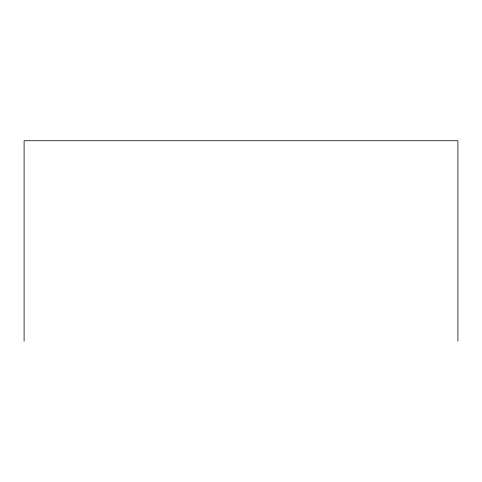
<?xml version="1.0" encoding="UTF-8"?>
<svg xmlns="http://www.w3.org/2000/svg" width="482" height="482" viewBox="0 0 482 482"><rect width="100%" height="100%" fill="white"/><g stroke="black" fill="none" stroke-linecap="round" stroke-linejoin="round"><path stroke-width="0.72" d="M457.9 341.274L457.9 140.726L24.1 140.726L24.1 341.274"/></g></svg>
